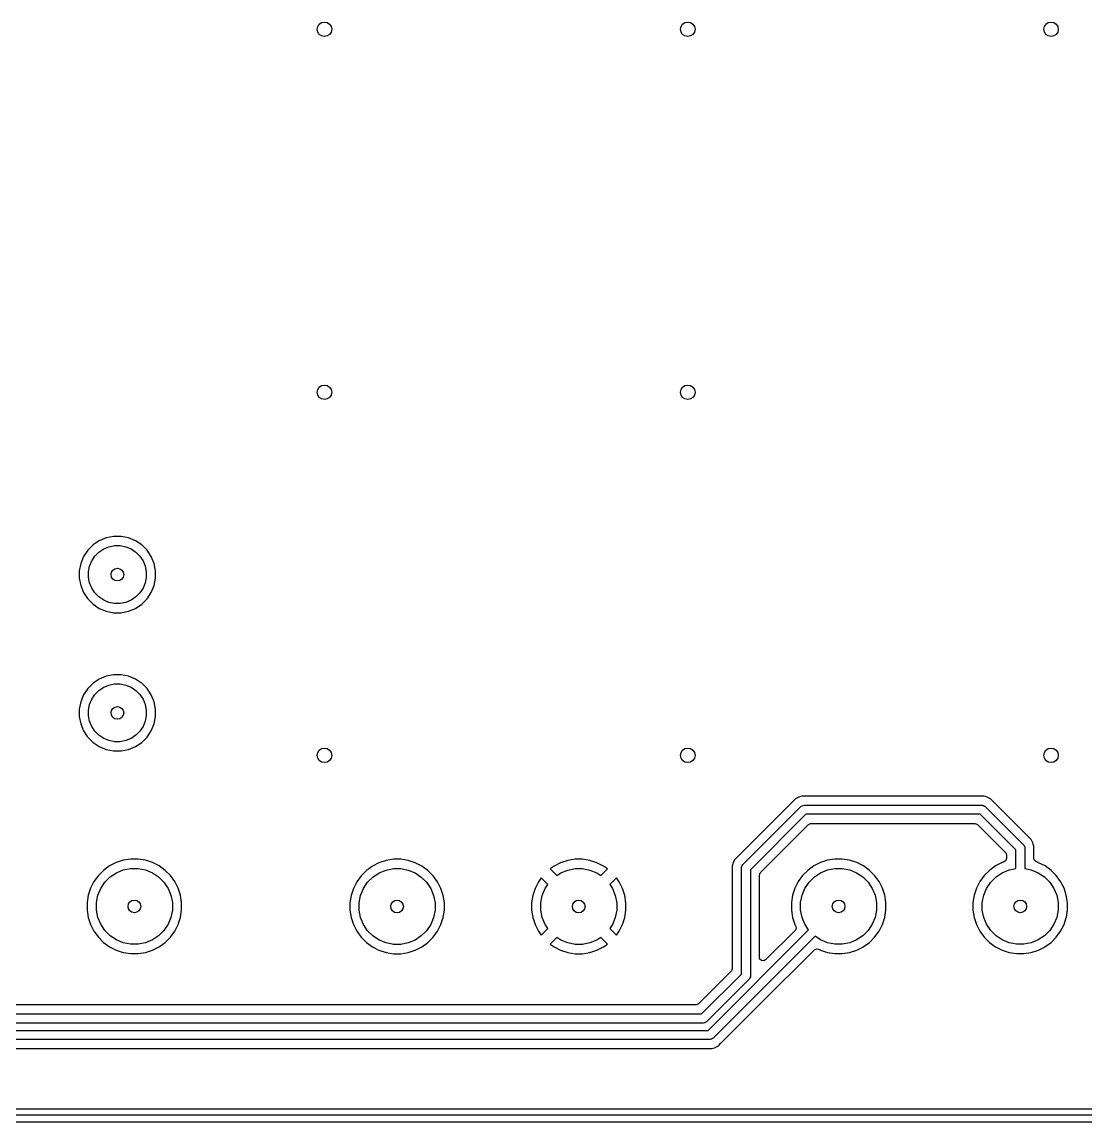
# Model space of a CAD drawing. Extents: x 0 to 130, y -140 to 0.
# Drawn here: x 79.17 to 108.46, y -140.1 to -109.8 of the extents above; entities that cross this region are included whole.
import ezdxf

# ---------------------------------------------------------------- set-up
doc = ezdxf.new("R2010")
doc.units = 0
doc.layers.add('BLACK', color=7, linetype='CONTINUOUS')

msp = doc.modelspace()

# ---------------------------------------------------------------- linework, layer by layer
at = {"layer": 'BLACK', "linetype": 'CONTINUOUS'}
for p, q in [((81.130348, -124.20402), (80.98402, -124.350348)), ((81.302402, -124.089058), (81.130348, -124.20402)), ((81.493581, -124.009869), (81.302402, -124.089058)), ((81.696532, -123.9695), (81.493581, -124.009869)), ((81.567772, -124.254448), (81.721586, -124.223852)), ((81.696535, -123.9695), (81.696532, -123.9695)), ((81.903465, -123.9695), (81.696535, -123.9695)), ((81.721586, -124.223852), (81.878414, -124.223852)), ((81.878414, -124.223852), (82.032228, -124.254448)), ((81.903467, -123.9695), (81.903465, -123.9695)), ((82.106418, -124.009869), (81.903467, -123.9695)), ((82.297597, -124.089058), (82.106418, -124.009869)), ((82.469651, -124.20402), (82.297597, -124.089058)), ((82.469655, -124.204023), (82.469651, -124.20402)), ((82.615977, -124.350345), (82.469655, -124.204023)), ((80.869058, -124.522402), (80.789869, -124.713581)), ((80.98402, -124.350348), (80.869058, -124.522402)), ((81.094463, -124.642883), (81.181592, -124.512485)), ((81.181592, -124.512485), (81.292485, -124.401592)), ((81.292485, -124.401592), (81.422883, -124.314463)), ((81.422883, -124.314463), (81.567772, -124.254448)), ((82.032228, -124.254448), (82.177117, -124.314463)), ((82.177117, -124.314463), (82.307515, -124.401592)), ((82.307515, -124.401592), (82.418408, -124.512485)), ((82.418408, -124.512485), (82.505537, -124.642883)), ((82.730941, -124.522402), (82.615977, -124.350345)), ((82.81013, -124.71358), (82.730941, -124.522402)), ((80.789869, -124.713581), (80.7495, -124.916532)), ((81.003852, -124.941586), (81.034448, -124.787772)), ((81.034448, -124.787772), (81.094463, -124.642883)), ((82.505537, -124.642883), (82.565552, -124.787772)), ((82.565552, -124.787772), (82.596148, -124.941586)), ((82.8505, -124.916535), (82.81013, -124.71358)), ((80.7495, -124.916532), (80.7495, -125.123467)), ((80.7495, -125.123467), (80.789869, -125.326418)), ((81.003852, -125.098414), (81.003852, -124.941586)), ((81.034448, -125.252228), (81.003852, -125.098414)), ((82.596148, -125.098414), (82.565552, -125.252228)), ((82.596148, -124.941586), (82.596148, -125.098414)), ((82.81013, -125.32642), (82.8505, -125.123465)), ((82.8505, -125.123465), (82.8505, -124.916535)), ((80.789869, -125.326418), (80.869058, -125.517597)), ((81.094463, -125.397117), (81.034448, -125.252228)), ((81.181592, -125.527515), (81.094463, -125.397117)), ((82.505537, -125.397117), (82.418408, -125.527515)), ((82.565552, -125.252228), (82.505537, -125.397117)), ((82.730941, -125.517598), (82.81013, -125.32642)), ((80.869058, -125.517597), (80.97957, -125.682991)), ((80.97957, -125.682991), (80.984023, -125.689655)), ((80.984023, -125.689655), (81.130345, -125.835977)), ((81.292485, -125.638408), (81.181592, -125.527515)), ((81.422883, -125.725537), (81.292485, -125.638408)), ((81.567772, -125.785552), (81.422883, -125.725537)), ((82.177117, -125.725537), (82.032228, -125.785552)), ((82.307515, -125.638408), (82.177117, -125.725537)), ((82.418408, -125.527515), (82.307515, -125.638408)), ((82.469655, -125.835977), (82.615977, -125.689655)), ((82.615977, -125.689655), (82.730941, -125.517598)), ((81.130345, -125.835977), (81.302402, -125.950941)), ((81.302402, -125.950941), (81.49358, -126.03013)), ((81.49358, -126.03013), (81.696535, -126.0705)), ((81.721586, -125.816148), (81.567772, -125.785552)), ((81.878414, -125.816148), (81.721586, -125.816148)), ((82.032228, -125.785552), (81.878414, -125.816148)), ((81.903465, -126.0705), (82.10642, -126.03013)), ((82.10642, -126.03013), (82.297598, -125.950941)), ((82.297598, -125.950941), (82.469655, -125.835977)), ((81.696535, -126.0705), (81.696536, -126.0705)), ((81.696536, -126.0705), (81.903464, -126.0705)), ((81.903464, -126.0705), (81.903465, -126.0705)), ((81.493581, -127.819869), (81.302402, -127.899058)), ((81.696532, -127.7795), (81.493581, -127.819869)), ((81.696535, -127.7795), (81.696532, -127.7795)), ((81.903465, -127.7795), (81.696535, -127.7795)), ((81.903467, -127.7795), (81.903465, -127.7795)), ((82.106418, -127.819869), (81.903467, -127.7795)), ((82.297597, -127.899058), (82.106418, -127.819869)), ((80.98402, -128.160348), (80.869058, -128.332402)), ((81.130348, -128.01402), (80.98402, -128.160348)), ((81.302402, -127.899058), (81.130348, -128.01402)), ((81.292485, -128.211592), (81.422883, -128.124463)), ((81.422883, -128.124463), (81.567772, -128.064448)), ((81.567772, -128.064448), (81.721586, -128.033852)), ((81.721586, -128.033852), (81.878414, -128.033852)), ((81.878414, -128.033852), (82.032228, -128.064448)), ((82.032228, -128.064448), (82.177117, -128.124463)), ((82.177117, -128.124463), (82.307515, -128.211592)), ((82.434579, -127.990586), (82.297597, -127.899058)), ((82.469655, -128.014023), (82.434579, -127.990586)), ((82.615977, -128.160345), (82.469655, -128.014023)), ((82.730941, -128.332402), (82.615977, -128.160345)), ((80.869058, -128.332402), (80.789869, -128.523581)), ((81.034448, -128.597772), (81.094463, -128.452883)), ((81.094463, -128.452883), (81.181592, -128.322485)), ((81.181592, -128.322485), (81.292485, -128.211592)), ((82.307515, -128.211592), (82.418408, -128.322485)), ((82.418408, -128.322485), (82.505537, -128.452883)), ((82.505537, -128.452883), (82.565552, -128.597772)), ((82.81013, -128.52358), (82.730941, -128.332402)), ((80.789869, -128.523581), (80.7495, -128.726532)), ((80.7495, -128.726532), (80.7495, -128.933467)), ((81.003852, -128.751586), (81.034448, -128.597772)), ((81.003852, -128.908414), (81.003852, -128.751586)), ((82.565552, -128.597772), (82.596148, -128.751586)), ((82.596148, -128.751586), (82.596148, -128.908414)), ((82.8505, -128.726535), (82.81013, -128.52358)), ((82.8505, -128.933465), (82.8505, -128.726535)), ((80.7495, -128.933467), (80.789869, -129.136418)), ((81.034448, -129.062228), (81.003852, -128.908414)), ((81.094463, -129.207117), (81.034448, -129.062228)), ((82.565552, -129.062228), (82.505537, -129.207117)), ((82.596148, -128.908414), (82.565552, -129.062228)), ((82.81013, -129.13642), (82.8505, -128.933465)), ((80.789869, -129.136418), (80.869058, -129.327597)), ((80.869058, -129.327597), (80.970528, -129.479458)), ((81.181592, -129.337515), (81.094463, -129.207117)), ((81.292485, -129.448408), (81.181592, -129.337515)), ((82.418408, -129.337515), (82.307515, -129.448408)), ((82.505537, -129.207117), (82.418408, -129.337515)), ((82.615977, -129.499655), (82.730941, -129.327598)), ((82.730941, -129.327598), (82.81013, -129.13642)), ((80.970528, -129.479458), (80.984023, -129.499655)), ((80.984023, -129.499655), (81.130345, -129.645977)), ((81.130345, -129.645977), (81.302402, -129.760941)), ((81.422883, -129.535537), (81.292485, -129.448408)), ((81.567772, -129.595552), (81.422883, -129.535537)), ((81.721586, -129.626148), (81.567772, -129.595552)), ((81.878414, -129.626148), (81.721586, -129.626148)), ((82.032228, -129.595552), (81.878414, -129.626148)), ((82.177117, -129.535537), (82.032228, -129.595552)), ((82.307515, -129.448408), (82.177117, -129.535537)), ((82.297598, -129.760941), (82.469655, -129.645977)), ((82.469655, -129.645977), (82.615977, -129.499655)), ((81.302402, -129.760941), (81.49358, -129.84013)), ((81.49358, -129.84013), (81.696535, -129.8805)), ((81.696535, -129.8805), (81.696536, -129.8805)), ((81.696536, -129.8805), (81.903464, -129.8805)), ((81.903464, -129.8805), (81.903465, -129.8805)), ((81.903465, -129.8805), (82.10642, -129.84013)), ((82.10642, -129.84013), (82.297598, -129.760941)), ((100.555062, -131.150089), (100.469437, -131.199525)), ((100.602812, -131.137295), (100.555062, -131.150089)), ((100.650564, -131.1245), (100.602812, -131.137295)), ((100.749436, -131.1245), (100.650564, -131.1245)), ((105.649435, -131.1245), (100.749436, -131.1245)), ((105.649436, -131.1245), (105.649435, -131.1245)), ((105.649438, -131.1245), (105.649436, -131.1245)), ((105.697184, -131.137294), (105.649438, -131.1245)), ((105.697185, -131.137294), (105.697184, -131.137294)), ((105.744934, -131.150088), (105.697185, -131.137294)), ((105.744941, -131.150091), (105.744934, -131.150088)), ((105.830563, -131.199525), (105.744941, -131.150091)), ((100.469437, -131.199525), (98.869438, -132.799525)), ((99.011612, -133.011612), (100.611612, -131.411611)), ((100.611612, -131.411611), (100.630554, -131.396066)), ((100.630554, -131.396066), (100.675614, -131.377402)), ((100.675614, -131.377402), (100.7, -131.375)), ((100.7, -131.375), (105.6, -131.375)), ((105.6, -131.375), (105.624386, -131.377402)), ((105.624386, -131.377402), (105.624387, -131.377402)), ((105.624387, -131.377402), (105.637584, -131.382868)), ((105.637584, -131.382868), (105.669446, -131.396066)), ((105.669446, -131.396066), (105.669451, -131.396071)), ((105.669451, -131.396071), (105.688388, -131.411612)), ((105.688388, -131.411612), (106.740389, -132.463612)), ((105.830563, -131.199526), (105.830563, -131.199525)), ((106.952475, -132.321437), (105.830563, -131.199526)), ((100.751777, -131.625), (99.225, -133.151776)), ((105.548224, -131.625), (100.751777, -131.625)), ((106.527, -132.603776), (105.548224, -131.625)), ((99.504496, -133.226541), (100.826542, -131.904496)), ((100.826542, -131.904496), (100.881059, -131.876719)), ((100.881059, -131.876719), (100.896546, -131.8755)), ((100.896546, -131.8755), (105.403455, -131.8755)), ((105.403455, -131.8755), (105.461646, -131.894407)), ((105.461646, -131.894407), (105.473459, -131.904496)), ((105.473459, -131.904496), (106.247504, -132.678541)), ((107.001911, -132.407063), (106.952475, -132.321437)), ((107.011763, -132.443832), (107.001911, -132.407063)), ((106.247504, -132.678541), (106.25113, -132.685658)), ((106.25113, -132.685658), (106.257593, -132.690354)), ((106.257593, -132.690354), (106.264756, -132.712402)), ((106.264756, -132.712402), (106.275281, -132.733058)), ((106.527, -133.119448), (106.527, -132.603776)), ((106.740389, -132.463612), (106.755934, -132.482554)), ((106.755934, -132.482554), (106.774598, -132.527614)), ((106.774598, -132.527614), (106.777, -132.552)), ((106.777, -132.552), (106.777, -133.119448)), ((107.0275, -132.502565), (107.011763, -132.443832)), ((107.0275, -132.502566), (107.0275, -132.502565)), ((107.0275, -132.842652), (107.0275, -132.502566)), ((81.76878, -132.95478), (81.58639, -133.047712)), ((81.96347, -132.891521), (81.76878, -132.95478)), ((82.165645, -132.8595), (81.96347, -132.891521)), ((82.165648, -132.8595), (82.165645, -132.8595)), ((82.370352, -132.8595), (82.165648, -132.8595)), ((82.370355, -132.8595), (82.370352, -132.8595)), ((82.572529, -132.891521), (82.370355, -132.8595)), ((82.767219, -132.95478), (82.572529, -132.891521)), ((82.949609, -133.047712), (82.767219, -132.95478)), ((89.00078, -132.95878), (88.81839, -133.051712)), ((89.19547, -132.895521), (89.00078, -132.95878)), ((89.397645, -132.8635), (89.19547, -132.895521)), ((89.397648, -132.8635), (89.397645, -132.8635)), ((89.602352, -132.8635), (89.397648, -132.8635)), ((89.602355, -132.8635), (89.602352, -132.8635)), ((89.804529, -132.895521), (89.602355, -132.8635)), ((89.999219, -132.95878), (89.804529, -132.895521)), ((90.181609, -133.051712), (89.999219, -132.95878)), ((94.000972, -132.959243), (93.818652, -133.052139)), ((94.195587, -132.896008), (94.000972, -132.959243)), ((94.397685, -132.864), (94.195587, -132.896008)), ((94.602315, -132.864), (94.397685, -132.864)), ((94.804412, -132.896008), (94.602315, -132.864)), ((94.999027, -132.959243), (94.804412, -132.896008)), ((95.181346, -133.052138), (94.999027, -132.959243)), ((98.740284, -132.991657), (98.725265, -133.047712)), ((98.750091, -132.955057), (98.740284, -132.991657)), ((98.799524, -132.869438), (98.750091, -132.955057)), ((98.869437, -132.799524), (98.799524, -132.869438)), ((98.869438, -132.799525), (98.869437, -132.799524)), ((98.996071, -133.030548), (99.011612, -133.011612)), ((101.15278, -132.95478), (100.97039, -133.047712)), ((101.34747, -132.891521), (101.15278, -132.95478)), ((101.549645, -132.8595), (101.34747, -132.891521)), ((101.549648, -132.8595), (101.549645, -132.8595)), ((101.754352, -132.8595), (101.549648, -132.8595)), ((101.754355, -132.8595), (101.754352, -132.8595)), ((101.956529, -132.891521), (101.754355, -132.8595)), ((102.151219, -132.95478), (101.956529, -132.891521)), ((102.333609, -133.047712), (102.151219, -132.95478)), ((106.152784, -132.954778), (105.97039, -133.047712)), ((106.208091, -132.936807), (106.152784, -132.954778)), ((106.208093, -132.936807), (106.208091, -132.936807)), ((106.257593, -132.900843), (106.208093, -132.936807)), ((106.2765, -132.842652), (106.257593, -132.900843)), ((106.275281, -132.733058), (106.2765, -132.748545)), ((106.2765, -132.748545), (106.2765, -132.842652)), ((107.046406, -132.900841), (107.0275, -132.842652)), ((107.095906, -132.936806), (107.046406, -132.900841)), ((107.151215, -132.954778), (107.095906, -132.936806)), ((107.151218, -132.954779), (107.151215, -132.954778)), ((107.151219, -132.95478), (107.151218, -132.954779)), ((107.159069, -132.95878), (107.151219, -132.95478)), ((107.333609, -133.047712), (107.159069, -132.95878)), ((81.276029, -133.312786), (81.155714, -133.478386)), ((81.420786, -133.168029), (81.276029, -133.312786)), ((81.586386, -133.047714), (81.420786, -133.168029)), ((81.58639, -133.047712), (81.586386, -133.047714)), ((81.601887, -133.348339), (81.773033, -133.233983)), ((81.773033, -133.233983), (81.963201, -133.155213)), ((81.963201, -133.155213), (82.165082, -133.115056)), ((82.165082, -133.115056), (82.370918, -133.115056)), ((82.370918, -133.115056), (82.572799, -133.155213)), ((82.572799, -133.155213), (82.762967, -133.233983)), ((82.762967, -133.233983), (82.934113, -133.348339)), ((82.949613, -133.047714), (82.949609, -133.047712)), ((83.115213, -133.168029), (82.949613, -133.047714)), ((83.115215, -133.168031), (83.115213, -133.168029)), ((83.115219, -133.168034), (83.115215, -133.168031)), ((83.259966, -133.312781), (83.115219, -133.168034)), ((83.259968, -133.312784), (83.259966, -133.312781)), ((83.25997, -133.312786), (83.259968, -133.312784)), ((83.380285, -133.478386), (83.25997, -133.312786)), ((88.508029, -133.316786), (88.387714, -133.482386)), ((88.652786, -133.172029), (88.508029, -133.316786)), ((88.818386, -133.051714), (88.652786, -133.172029)), ((88.81839, -133.051712), (88.818386, -133.051714)), ((88.833887, -133.352339), (89.005033, -133.237983)), ((89.005033, -133.237983), (89.195201, -133.159213)), ((89.195201, -133.159213), (89.397082, -133.119056)), ((89.397082, -133.119056), (89.602918, -133.119056)), ((89.602918, -133.119056), (89.804799, -133.159213)), ((89.804799, -133.159213), (89.994967, -133.237983)), ((89.994967, -133.237983), (90.166113, -133.352339)), ((90.181613, -133.051714), (90.181609, -133.051712)), ((90.347213, -133.172029), (90.181613, -133.051714)), ((90.347215, -133.172031), (90.347213, -133.172029)), ((90.347219, -133.172034), (90.347215, -133.172031)), ((90.491966, -133.316781), (90.347219, -133.172034)), ((90.491968, -133.316784), (90.491966, -133.316781)), ((90.49197, -133.316786), (90.491968, -133.316784)), ((90.612285, -133.482386), (90.49197, -133.316786)), ((93.818652, -133.052139), (93.712645, -133.129156)), ((93.712645, -133.129156), (93.894996, -133.311507)), ((93.894996, -133.311507), (94.005033, -133.237983)), ((94.005033, -133.237983), (94.195201, -133.159213)), ((94.195201, -133.159213), (94.397082, -133.119056)), ((94.397082, -133.119056), (94.602918, -133.119056)), ((94.602918, -133.119056), (94.804799, -133.159213)), ((94.804799, -133.159213), (94.994967, -133.237983)), ((94.994967, -133.237983), (95.105002, -133.311506)), ((95.105002, -133.311506), (95.287352, -133.129157)), ((95.287352, -133.129157), (95.181346, -133.052138)), ((98.725265, -133.047712), (98.7245, -133.050566)), ((98.7245, -133.050566), (98.7245, -135.879058)), ((98.975, -133.1), (98.977402, -133.075614)), ((98.975, -136.023827), (98.975, -133.1)), ((98.977402, -133.075614), (98.996066, -133.030554)), ((98.996066, -133.030554), (98.996071, -133.030548)), ((99.225, -133.151776), (99.225, -136.075604)), ((99.4755, -133.296545), (99.494407, -133.238354)), ((99.4755, -135.566454), (99.4755, -133.296545)), ((99.494407, -133.238354), (99.504496, -133.226541)), ((100.660029, -133.312786), (100.539714, -133.478386)), ((100.804786, -133.168029), (100.660029, -133.312786)), ((100.970386, -133.047714), (100.804786, -133.168029)), ((100.97039, -133.047712), (100.970386, -133.047714)), ((100.985887, -133.348339), (101.157033, -133.233983)), ((101.157033, -133.233983), (101.347201, -133.155213)), ((101.347201, -133.155213), (101.549082, -133.115056)), ((101.549082, -133.115056), (101.754918, -133.115056)), ((101.754918, -133.115056), (101.956799, -133.155213)), ((101.956799, -133.155213), (102.146967, -133.233983)), ((102.146967, -133.233983), (102.318113, -133.348339)), ((102.333613, -133.047714), (102.333609, -133.047712)), ((102.499213, -133.168029), (102.333613, -133.047714)), ((102.499215, -133.168031), (102.499213, -133.168029)), ((102.499219, -133.168034), (102.499215, -133.168031)), ((102.643966, -133.312781), (102.499219, -133.168034)), ((102.643968, -133.312784), (102.643966, -133.312781)), ((102.64397, -133.312786), (102.643968, -133.312784)), ((102.764285, -133.478386), (102.64397, -133.312786)), ((105.660029, -133.312786), (105.539714, -133.478386)), ((105.804786, -133.168029), (105.660029, -133.312786)), ((105.970386, -133.047714), (105.804786, -133.168029)), ((105.97039, -133.047712), (105.970386, -133.047714)), ((105.985887, -133.348339), (106.157033, -133.233983)), ((106.157033, -133.233983), (106.347201, -133.155213)), ((106.347201, -133.155213), (106.527, -133.119448)), ((106.777, -133.119448), (106.956799, -133.155213)), ((106.956799, -133.155213), (107.146967, -133.233983)), ((107.146967, -133.233983), (107.318113, -133.348339)), ((107.333613, -133.047714), (107.333609, -133.047712)), ((107.499213, -133.168029), (107.333613, -133.047714)), ((107.499215, -133.168031), (107.499213, -133.168029)), ((107.499219, -133.168034), (107.499215, -133.168031)), ((107.643966, -133.312781), (107.499219, -133.168034)), ((107.643968, -133.312784), (107.643966, -133.312781)), ((107.64397, -133.312786), (107.643968, -133.312784)), ((107.764285, -133.478386), (107.64397, -133.312786)), ((81.155712, -133.47839), (81.06278, -133.66078)), ((81.155714, -133.478386), (81.155712, -133.47839)), ((81.341983, -133.665033), (81.456339, -133.493887)), ((81.456339, -133.493887), (81.601887, -133.348339)), ((82.934113, -133.348339), (83.079661, -133.493887)), ((83.079661, -133.493887), (83.194017, -133.665033)), ((83.380287, -133.47839), (83.380285, -133.478386)), ((83.47322, -133.660781), (83.380287, -133.47839)), ((88.387712, -133.48239), (88.29478, -133.66478)), ((88.387714, -133.482386), (88.387712, -133.48239)), ((88.573983, -133.669033), (88.688339, -133.497887)), ((88.688339, -133.497887), (88.833887, -133.352339)), ((90.166113, -133.352339), (90.311661, -133.497887)), ((90.311661, -133.497887), (90.426017, -133.669033)), ((90.612287, -133.48239), (90.612285, -133.482386)), ((90.70522, -133.664781), (90.612287, -133.48239)), ((93.388139, -133.482652), (93.295243, -133.664972)), ((93.465156, -133.376645), (93.388139, -133.482652)), ((93.647507, -133.558996), (93.465156, -133.376645)), ((93.573983, -133.669033), (93.647507, -133.558996)), ((95.534841, -133.376645), (95.352491, -133.558994)), ((95.352491, -133.558994), (95.426017, -133.669033)), ((95.611861, -133.482653), (95.534841, -133.376645)), ((95.704756, -133.664972), (95.611861, -133.482653)), ((100.539712, -133.47839), (100.44678, -133.66078)), ((100.539714, -133.478386), (100.539712, -133.47839)), ((100.725983, -133.665033), (100.840339, -133.493887)), ((100.840339, -133.493887), (100.985887, -133.348339)), ((102.318113, -133.348339), (102.463661, -133.493887)), ((102.463661, -133.493887), (102.578017, -133.665033)), ((102.764287, -133.47839), (102.764285, -133.478386)), ((102.85722, -133.660781), (102.764287, -133.47839)), ((105.539712, -133.47839), (105.44678, -133.66078)), ((105.539714, -133.478386), (105.539712, -133.47839)), ((105.725983, -133.665033), (105.840339, -133.493887)), ((105.840339, -133.493887), (105.985887, -133.348339)), ((107.318113, -133.348339), (107.463661, -133.493887)), ((107.463661, -133.493887), (107.578017, -133.665033)), ((107.764287, -133.47839), (107.764285, -133.478386)), ((107.85722, -133.660781), (107.764287, -133.47839)), ((80.999521, -133.85547), (80.9675, -134.057644)), ((81.06278, -133.66078), (80.999521, -133.85547)), ((81.223056, -134.057082), (81.263213, -133.855201)), ((81.263213, -133.855201), (81.341983, -133.665033)), ((83.194017, -133.665033), (83.272787, -133.855201)), ((83.272787, -133.855201), (83.312944, -134.057082)), ((83.536477, -133.855466), (83.47322, -133.660781)), ((83.536478, -133.85547), (83.536477, -133.855466)), ((83.5685, -134.057644), (83.536478, -133.85547)), ((88.231521, -133.85947), (88.1995, -134.061644)), ((88.29478, -133.66478), (88.231521, -133.85947)), ((88.455056, -134.061082), (88.495213, -133.859201)), ((88.495213, -133.859201), (88.573983, -133.669033)), ((90.426017, -133.669033), (90.504787, -133.859201)), ((90.504787, -133.859201), (90.544944, -134.061082)), ((90.768477, -133.859466), (90.70522, -133.664781)), ((90.768478, -133.85947), (90.768477, -133.859466)), ((90.8005, -134.061644), (90.768478, -133.85947)), ((93.232008, -133.859587), (93.2, -134.061684)), ((93.295243, -133.664972), (93.232008, -133.859587)), ((93.455056, -134.061082), (93.495213, -133.859201)), ((93.495213, -133.859201), (93.573983, -133.669033)), ((95.426017, -133.669033), (95.504787, -133.859201)), ((95.504787, -133.859201), (95.544944, -134.061082)), ((95.767991, -133.859587), (95.704756, -133.664972)), ((95.8, -134.061684), (95.767991, -133.859587)), ((100.383521, -133.85547), (100.3515, -134.057644)), ((100.44678, -133.66078), (100.383521, -133.85547)), ((100.607056, -134.057082), (100.647213, -133.855201)), ((100.647213, -133.855201), (100.725983, -133.665033)), ((102.578017, -133.665033), (102.656787, -133.855201)), ((102.656787, -133.855201), (102.696944, -134.057082)), ((102.920477, -133.855466), (102.85722, -133.660781)), ((102.920478, -133.85547), (102.920477, -133.855466)), ((102.9525, -134.057644), (102.920478, -133.85547)), ((105.383521, -133.85547), (105.3515, -134.057644)), ((105.44678, -133.66078), (105.383521, -133.85547)), ((105.607056, -134.057082), (105.647213, -133.855201)), ((105.647213, -133.855201), (105.725983, -133.665033)), ((107.578017, -133.665033), (107.656787, -133.855201)), ((107.656787, -133.855201), (107.696944, -134.057082)), ((107.920477, -133.855466), (107.85722, -133.660781)), ((107.920478, -133.85547), (107.920477, -133.855466)), ((107.9525, -134.057644), (107.920478, -133.85547)), ((80.9675, -134.057644), (80.9675, -134.262355)), ((81.223056, -134.262918), (81.223056, -134.057082)), ((83.312944, -134.057082), (83.312944, -134.262918)), ((83.5685, -134.061644), (83.5685, -134.057644)), ((83.5685, -134.262355), (83.5685, -134.061644)), ((88.1995, -134.061644), (88.1995, -134.266355)), ((88.455056, -134.266918), (88.455056, -134.061082)), ((90.544944, -134.061082), (90.544944, -134.266918)), ((90.8005, -134.061684), (90.8005, -134.061644)), ((90.8005, -134.266355), (90.8005, -134.061684)), ((93.2, -134.061684), (93.2, -134.266315)), ((93.455056, -134.266918), (93.455056, -134.061082)), ((95.544944, -134.061082), (95.544944, -134.266918)), ((95.8, -134.266315), (95.8, -134.061684)), ((100.3515, -134.057644), (100.3515, -134.262355)), ((100.607056, -134.262918), (100.607056, -134.057082)), ((102.696944, -134.057082), (102.696944, -134.262918)), ((102.9525, -134.262355), (102.9525, -134.057644)), ((105.3515, -134.057644), (105.3515, -134.262355)), ((105.607056, -134.262918), (105.607056, -134.057082)), ((107.696944, -134.057082), (107.696944, -134.262918)), ((107.9525, -134.262355), (107.9525, -134.057644)), ((80.9675, -134.262355), (80.999521, -134.464529)), ((80.999521, -134.464529), (81.06278, -134.659219)), ((81.263213, -134.464799), (81.223056, -134.262918)), ((81.341983, -134.654967), (81.263213, -134.464799)), ((83.272787, -134.464799), (83.194017, -134.654967)), ((83.312944, -134.262918), (83.272787, -134.464799)), ((83.47322, -134.659219), (83.536477, -134.464534)), ((83.536477, -134.464534), (83.537111, -134.460534)), ((83.537111, -134.460534), (83.5685, -134.262355)), ((88.1995, -134.266355), (88.231521, -134.468529)), ((88.231521, -134.468529), (88.29478, -134.663219)), ((88.495213, -134.468799), (88.455056, -134.266918)), ((88.573983, -134.658967), (88.495213, -134.468799)), ((90.504787, -134.468799), (90.426017, -134.658967)), ((90.544944, -134.266918), (90.504787, -134.468799)), ((90.70522, -134.663219), (90.768477, -134.468534)), ((90.768477, -134.468534), (90.768478, -134.468529)), ((90.768478, -134.468529), (90.8005, -134.266355)), ((93.2, -134.266315), (93.232008, -134.468412)), ((93.232008, -134.468412), (93.295243, -134.663027)), ((93.495213, -134.468799), (93.455056, -134.266918)), ((93.573983, -134.658967), (93.495213, -134.468799)), ((95.504787, -134.468799), (95.426017, -134.658967)), ((95.544944, -134.266918), (95.504787, -134.468799)), ((95.704756, -134.663027), (95.767991, -134.468412)), ((95.767991, -134.468412), (95.8, -134.266315)), ((100.3515, -134.262355), (100.383521, -134.464529)), ((100.383521, -134.464529), (100.44678, -134.659219)), ((100.647213, -134.464799), (100.607056, -134.262918)), ((100.725983, -134.654967), (100.647213, -134.464799)), ((102.656787, -134.464799), (102.578017, -134.654967)), ((102.696944, -134.262918), (102.656787, -134.464799)), ((102.85722, -134.659219), (102.920477, -134.464534)), ((102.920477, -134.464534), (102.921111, -134.460534)), ((102.921111, -134.460534), (102.9525, -134.262355)), ((105.3515, -134.262355), (105.383521, -134.464529)), ((105.383521, -134.464529), (105.44678, -134.659219)), ((105.647213, -134.464799), (105.607056, -134.262918)), ((105.725983, -134.654967), (105.647213, -134.464799)), ((107.656787, -134.464799), (107.578017, -134.654967)), ((107.696944, -134.262918), (107.656787, -134.464799)), ((107.85722, -134.659219), (107.920477, -134.464534)), ((107.920477, -134.464534), (107.921111, -134.460534)), ((107.921111, -134.460534), (107.9525, -134.262355)), ((81.06278, -134.659219), (81.155712, -134.841609)), ((81.456339, -134.826113), (81.341983, -134.654967)), ((81.601887, -134.971661), (81.456339, -134.826113)), ((83.079661, -134.826113), (82.934113, -134.971661)), ((83.194017, -134.654967), (83.079661, -134.826113)), ((83.380287, -134.84161), (83.47322, -134.659219)), ((88.29478, -134.663219), (88.387712, -134.845609)), ((88.688339, -134.830113), (88.573983, -134.658967)), ((88.833887, -134.975661), (88.688339, -134.830113)), ((90.311661, -134.830113), (90.166113, -134.975661)), ((90.426017, -134.658967), (90.311661, -134.830113)), ((90.612287, -134.84561), (90.70522, -134.663219)), ((93.295243, -134.663027), (93.388138, -134.845346)), ((93.465157, -134.951352), (93.647506, -134.769002)), ((93.647506, -134.769002), (93.573983, -134.658967)), ((95.426017, -134.658967), (95.352492, -134.769004)), ((95.352492, -134.769004), (95.534841, -134.951353)), ((95.61186, -134.845348), (95.704756, -134.663027)), ((98.060224, -137.575), (100.82783, -134.807393)), ((100.454976, -134.825985), (99.644504, -135.636458)), ((100.44678, -134.659219), (100.473182, -134.711036)), ((100.482753, -134.771468), (100.454976, -134.825985)), ((100.473182, -134.711036), (100.482753, -134.771468)), ((100.82783, -134.807393), (100.725983, -134.654967)), ((102.463661, -134.826113), (102.318113, -134.971661)), ((102.578017, -134.654967), (102.463661, -134.826113)), ((102.764287, -134.84161), (102.85722, -134.659219)), ((105.44678, -134.659219), (105.539712, -134.841609)), ((105.840339, -134.826113), (105.725983, -134.654967)), ((105.985887, -134.971661), (105.840339, -134.826113)), ((107.463661, -134.826113), (107.318113, -134.971661)), ((107.578017, -134.654967), (107.463661, -134.826113)), ((107.764287, -134.84161), (107.85722, -134.659219)), ((81.155712, -134.841609), (81.155714, -134.841613)), ((81.155714, -134.841613), (81.276029, -135.007213)), ((81.276029, -135.007213), (81.276031, -135.007215)), ((81.276031, -135.007215), (81.276034, -135.007219)), ((81.276034, -135.007219), (81.420781, -135.151966)), ((81.773033, -135.086017), (81.601887, -134.971661)), ((81.963201, -135.164787), (81.773033, -135.086017)), ((82.762967, -135.086017), (82.572799, -135.164787)), ((82.934113, -134.971661), (82.762967, -135.086017)), ((83.115219, -135.151966), (83.259966, -135.007219)), ((83.259966, -135.007219), (83.380287, -134.84161)), ((88.387712, -134.845609), (88.387714, -134.845613)), ((88.387714, -134.845613), (88.508029, -135.011213)), ((88.508029, -135.011213), (88.508031, -135.011215)), ((88.508031, -135.011215), (88.508034, -135.011219)), ((88.508034, -135.011219), (88.652781, -135.155966)), ((89.005033, -135.090017), (88.833887, -134.975661)), ((89.195201, -135.168787), (89.005033, -135.090017)), ((89.994967, -135.090017), (89.804799, -135.168787)), ((90.166113, -134.975661), (89.994967, -135.090017)), ((90.347219, -135.155966), (90.491966, -135.011219)), ((90.491966, -135.011219), (90.612287, -134.84561)), ((93.388138, -134.845346), (93.465157, -134.951352)), ((93.894994, -135.016491), (93.712645, -135.198841)), ((94.005033, -135.090017), (93.894994, -135.016491)), ((94.195201, -135.168787), (94.005033, -135.090017)), ((94.994967, -135.090017), (94.804799, -135.168787)), ((95.105004, -135.016492), (94.994967, -135.090017)), ((95.287353, -135.198841), (95.105004, -135.016492)), ((95.534841, -134.951353), (95.534842, -134.951353)), ((95.534842, -134.951353), (95.611856, -134.845354)), ((95.611856, -134.845354), (95.61186, -134.845348)), ((101.004606, -134.984169), (98.200388, -137.788388)), ((101.157033, -135.086017), (101.004606, -134.984169)), ((101.347201, -135.164787), (101.157033, -135.086017)), ((102.146967, -135.086017), (101.956799, -135.164787)), ((102.318113, -134.971661), (102.146967, -135.086017)), ((102.499219, -135.151966), (102.643966, -135.007219)), ((102.643966, -135.007219), (102.764287, -134.84161)), ((105.539712, -134.841609), (105.539714, -134.841613)), ((105.539714, -134.841613), (105.660029, -135.007213)), ((105.660029, -135.007213), (105.660031, -135.007215)), ((105.660031, -135.007215), (105.660034, -135.007219)), ((105.660034, -135.007219), (105.804781, -135.151966)), ((106.157033, -135.086017), (105.985887, -134.971661)), ((106.347201, -135.164787), (106.157033, -135.086017)), ((107.146967, -135.086017), (106.956799, -135.164787)), ((107.318113, -134.971661), (107.146967, -135.086017)), ((107.499219, -135.151966), (107.643966, -135.007219)), ((107.643966, -135.007219), (107.764287, -134.84161)), ((81.420781, -135.151966), (81.420784, -135.151968)), ((81.420784, -135.151968), (81.420786, -135.15197)), ((81.420786, -135.15197), (81.586386, -135.272285)), ((81.586386, -135.272285), (81.58639, -135.272287)), ((81.58639, -135.272287), (81.768781, -135.36522)), ((81.768781, -135.36522), (81.963466, -135.428477)), ((82.165082, -135.204944), (81.963201, -135.164787)), ((81.963466, -135.428477), (81.963467, -135.428477)), ((81.963467, -135.428477), (81.96347, -135.428478)), ((81.96347, -135.428478), (82.165645, -135.4605)), ((82.370918, -135.204944), (82.165082, -135.204944)), ((82.370355, -135.4605), (82.572529, -135.428478)), ((82.572799, -135.164787), (82.370918, -135.204944)), ((82.572529, -135.428478), (82.57253, -135.428477)), ((82.57253, -135.428477), (82.572534, -135.428477)), ((82.572534, -135.428477), (82.767219, -135.36522)), ((82.767219, -135.36522), (82.94961, -135.272287)), ((82.94961, -135.272287), (82.955119, -135.268285)), ((82.955119, -135.268285), (83.050699, -135.198842)), ((83.050699, -135.198842), (83.115219, -135.151966)), ((88.652781, -135.155966), (88.652784, -135.155968)), ((88.652784, -135.155968), (88.652786, -135.15597)), ((88.652786, -135.15597), (88.818386, -135.276285)), ((88.818386, -135.276285), (88.81839, -135.276287)), ((88.81839, -135.276287), (89.000781, -135.36922)), ((89.000781, -135.36922), (89.195466, -135.432477)), ((89.397082, -135.208944), (89.195201, -135.168787)), ((89.195466, -135.432477), (89.195467, -135.432477)), ((89.195467, -135.432477), (89.19547, -135.432478)), ((89.19547, -135.432478), (89.397645, -135.4645)), ((89.602918, -135.208944), (89.397082, -135.208944)), ((89.602355, -135.4645), (89.804529, -135.432478)), ((89.804799, -135.168787), (89.602918, -135.208944)), ((89.804529, -135.432478), (89.80453, -135.432477)), ((89.80453, -135.432477), (89.804534, -135.432477)), ((89.804534, -135.432477), (89.999219, -135.36922)), ((89.999219, -135.36922), (90.18161, -135.276287)), ((90.18161, -135.276287), (90.182197, -135.275861)), ((90.182197, -135.275861), (90.300226, -135.190108)), ((90.300226, -135.190108), (90.347219, -135.155966)), ((93.712645, -135.198841), (93.818653, -135.275861)), ((93.818653, -135.275861), (94.000972, -135.368756)), ((94.000972, -135.368756), (94.195587, -135.431991)), ((94.397082, -135.208944), (94.195201, -135.168787)), ((94.195587, -135.431991), (94.397685, -135.464)), ((94.602918, -135.208944), (94.397082, -135.208944)), ((94.602315, -135.464), (94.804412, -135.431991)), ((94.804799, -135.168787), (94.602918, -135.208944)), ((94.804412, -135.431991), (94.999027, -135.368756)), ((94.999027, -135.368756), (95.181348, -135.27586)), ((95.181348, -135.27586), (95.181354, -135.275856)), ((95.181354, -135.275856), (95.287353, -135.198842)), ((95.287353, -135.198842), (95.287353, -135.198841)), ((99.477435, -136.865601), (100.986015, -135.35702)), ((100.986015, -135.35702), (101.04053, -135.329245)), ((101.04053, -135.329245), (101.100959, -135.338815)), ((101.100959, -135.338815), (101.152781, -135.36522)), ((101.152781, -135.36522), (101.347466, -135.428477)), ((101.549082, -135.204944), (101.347201, -135.164787)), ((101.347466, -135.428477), (101.347467, -135.428477)), ((101.347467, -135.428477), (101.34747, -135.428478)), ((101.34747, -135.428478), (101.549645, -135.4605)), ((101.754918, -135.204944), (101.549082, -135.204944)), ((101.754355, -135.4605), (101.956529, -135.428478)), ((101.956799, -135.164787), (101.754918, -135.204944)), ((101.956529, -135.428478), (101.95653, -135.428477)), ((101.95653, -135.428477), (101.956534, -135.428477)), ((101.956534, -135.428477), (102.151219, -135.36522)), ((102.151219, -135.36522), (102.33361, -135.272287)), ((102.33361, -135.272287), (102.339119, -135.268285)), ((102.339119, -135.268285), (102.434699, -135.198842)), ((102.434699, -135.198842), (102.499219, -135.151966)), ((105.804781, -135.151966), (105.804784, -135.151968)), ((105.804784, -135.151968), (105.804786, -135.15197)), ((105.804786, -135.15197), (105.970386, -135.272285)), ((105.970386, -135.272285), (105.97039, -135.272287)), ((105.97039, -135.272287), (106.152781, -135.36522)), ((106.152781, -135.36522), (106.347466, -135.428477)), ((106.549082, -135.204944), (106.347201, -135.164787)), ((106.347466, -135.428477), (106.347467, -135.428477)), ((106.347467, -135.428477), (106.34747, -135.428478)), ((106.34747, -135.428478), (106.549645, -135.4605)), ((106.754918, -135.204944), (106.549082, -135.204944)), ((106.754355, -135.4605), (106.956529, -135.428478)), ((106.956799, -135.164787), (106.754918, -135.204944)), ((106.956529, -135.428478), (106.95653, -135.428477)), ((106.95653, -135.428477), (106.956534, -135.428477)), ((106.956534, -135.428477), (107.151219, -135.36522)), ((107.151219, -135.36522), (107.33361, -135.272287)), ((107.33361, -135.272287), (107.339119, -135.268285)), ((107.339119, -135.268285), (107.434699, -135.198842)), ((107.434699, -135.198842), (107.499219, -135.151966)), ((82.165645, -135.4605), (82.165648, -135.4605)), ((82.165648, -135.4605), (82.370355, -135.4605)), ((89.397645, -135.4645), (89.397648, -135.4645)), ((89.397648, -135.4645), (89.602355, -135.4645)), ((94.397685, -135.464), (94.602315, -135.464)), ((99.48629, -135.611399), (99.4755, -135.566454)), ((99.529555, -135.654664), (99.48629, -135.611399)), ((99.589987, -135.664235), (99.529555, -135.654664)), ((99.644504, -135.636458), (99.589987, -135.664235)), ((101.549645, -135.4605), (101.549648, -135.4605)), ((101.549648, -135.4605), (101.754355, -135.4605)), ((106.549645, -135.4605), (106.549648, -135.4605)), ((106.549648, -135.4605), (106.754355, -135.4605)), ((98.695504, -135.949062), (97.799063, -136.845504)), ((97.873828, -137.125), (98.975, -136.023827)), ((98.705593, -135.937249), (98.695504, -135.949062)), ((98.7245, -135.879058), (98.705593, -135.937249)), ((99.188389, -136.163992), (98.013992, -137.338388)), ((99.203934, -136.14505), (99.188389, -136.163992)), ((99.222598, -136.099991), (99.203934, -136.14505)), ((99.225, -136.075604), (99.222598, -136.09999)), ((99.222598, -136.09999), (99.222598, -136.099991)), ((97.729059, -136.8745), (52.573337, -136.8745)), ((97.744546, -136.873281), (97.729059, -136.8745)), ((97.799063, -136.845504), (97.744546, -136.873281)), ((98.412475, -137.930562), (99.477435, -136.865601)), ((52.428569, -137.125), (97.873828, -137.125)), ((97.925604, -137.375), (52.376792, -137.375)), ((97.94999, -137.372598), (97.925604, -137.375)), ((97.949991, -137.372598), (97.94999, -137.372598)), ((97.963188, -137.367131), (97.949991, -137.372598)), ((97.99505, -137.353934), (97.963188, -137.367131)), ((97.995055, -137.353928), (97.99505, -137.353934)), ((98.013992, -137.338388), (97.995055, -137.353928)), ((98.112, -137.825), (52.190396, -137.825)), ((52.242173, -137.575), (98.060224, -137.575)), ((98.136386, -137.822598), (98.112, -137.825)), ((98.136387, -137.822598), (98.136386, -137.822598)), ((98.149584, -137.817131), (98.136387, -137.822598)), ((98.181446, -137.803934), (98.149584, -137.817131)), ((98.181451, -137.803928), (98.181446, -137.803934)), ((98.200388, -137.788388), (98.181451, -137.803928)), ((52.140962, -138.0755), (98.161436, -138.0755)), ((98.161436, -138.0755), (98.209186, -138.062705)), ((98.209186, -138.062705), (98.209187, -138.062705)), ((98.209187, -138.062705), (98.256934, -138.049911)), ((98.256933, -138.049911), (98.256938, -138.04991)), ((98.256934, -138.049911), (98.256933, -138.049911)), ((98.256938, -138.04991), (98.342562, -138.000475)), ((98.342562, -138.000475), (98.412475, -137.930562)), ((0.1, -139.9), (129.9, -139.9)), ((129.6505, -139.7495), (0.3495, -139.7495)), ((130, -140.1), (0, -140.1))]:
    msp.add_line(p, q, dxfattribs=at)
at = {"layer": 'BLACK'}
for centre, radius in [((87.5, -110), 0.2), ((97.5, -110), 0.2), ((107.5, -110), 0.2), ((87.5, -120), 0.2), ((97.5, -120), 0.2), ((81.8, -125.02), 0.175), ((81.8, -125.02), 0.175), ((81.8, -128.83), 0.175), ((81.8, -128.83), 0.175), ((87.5, -130), 0.2), ((97.5, -130), 0.2), ((107.5, -130), 0.2), ((82.268, -134.16), 0.175), ((82.268, -134.16), 0.175), ((89.5, -134.164), 0.175), ((89.5, -134.164), 0.175), ((94.5, -134.164), 0.175), ((94.5, -134.164), 0.175), ((101.652, -134.16), 0.175), ((101.652, -134.16), 0.175), ((106.652, -134.16), 0.175), ((106.652, -134.16), 0.175)]:
    msp.add_circle(centre, radius, dxfattribs=at)
at = {"layer": 'WHITE'}
for centre in [(81.8, -125.02), (81.8, -128.83), (82.268, -134.16), (89.5, -134.164), (94.5, -134.164), (101.652, -134.16), (106.652, -134.16)]:
    msp.add_circle(centre, 0.175, dxfattribs=at)

doc.saveas('drawing.dxf')
